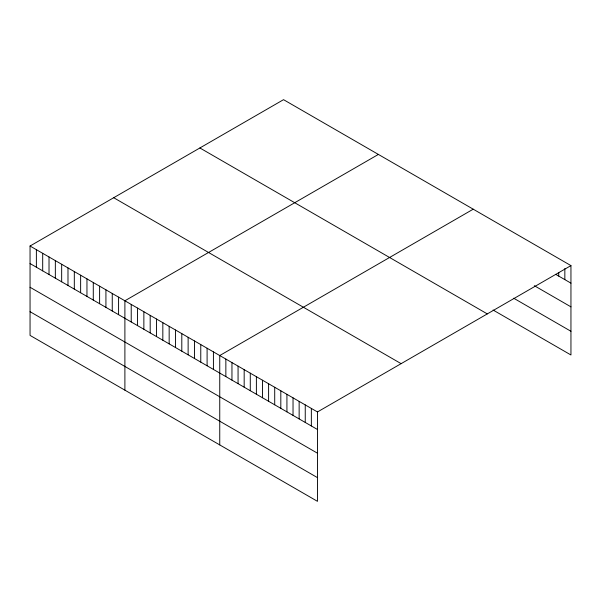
<?xml version="1.0" encoding="UTF-8"?>
<svg xmlns="http://www.w3.org/2000/svg" width="601" height="601" viewBox="0 0 601 601"><rect width="100%" height="100%" fill="white"/><g stroke="black" fill="none" stroke-linecap="round" stroke-linejoin="round"><path stroke-width="0.9" d="M30.05 246.019L317.463 411.955L317.463 501.332L30.05 335.396L30.05 246.019L283.537 99.668L570.95 265.604L570.95 354.981L493.075 310.026M378.382 154.427L124.895 300.778L124.895 390.154M473.227 209.186L219.748 355.537L219.748 444.913M317.463 411.955L570.95 265.604M555.685 274.334L570.95 283.146M534.304 285.693L570.95 306.856M513.69 298.216L570.95 331.279M199.885 147.966L487.298 313.902M113.702 197.721L401.115 363.658M30.05 263.561L317.463 429.497M30.05 287.263L317.463 453.199M30.05 311.686L317.463 477.622M564.842 268.542L564.842 279.623M558.735 272.403L558.735 276.092M311.356 408.425L311.356 425.966M305.248 404.901L305.248 422.443M299.14 401.378L299.14 418.92M293.033 397.847L293.033 415.389M286.925 394.324L286.925 411.865M280.817 390.8L280.817 408.342M274.71 387.269L274.71 404.811M268.602 383.746L268.602 401.288M262.494 380.215L262.494 397.757M256.387 376.692L256.387 394.233M250.279 373.168L250.279 390.71M244.171 369.638L244.171 387.179M238.064 366.114L238.064 383.656M231.956 362.591L231.956 380.132M225.856 359.06L225.856 376.602M213.423 351.885L213.423 369.427M207.097 348.234L207.097 365.776M200.772 344.583L200.772 362.125M194.454 340.932L194.454 358.474M188.128 337.281L188.128 354.823M181.802 333.63L181.802 351.172M175.484 329.979L175.484 347.521M169.159 326.328L169.159 343.87M162.833 322.677L162.833 340.219M156.515 319.026L156.515 336.568M150.19 315.375L150.19 332.916M143.864 311.731L143.864 329.265M137.546 308.08L137.546 325.622M131.221 304.429L131.221 321.971M118.577 297.127L118.577 314.669M112.252 293.476L112.252 311.017M105.926 289.825L105.926 307.366M99.608 286.174L99.608 303.715M93.283 282.523L93.283 300.064M86.957 278.872L86.957 296.413M80.632 275.22L80.632 292.762M74.314 271.569L74.314 289.111M67.988 267.918L67.988 285.46M61.663 264.267L61.663 281.809M55.345 260.616L55.345 278.158M49.019 256.965L49.019 274.507M42.694 253.314L42.694 270.856M36.376 249.67L36.376 267.205"/></g></svg>
